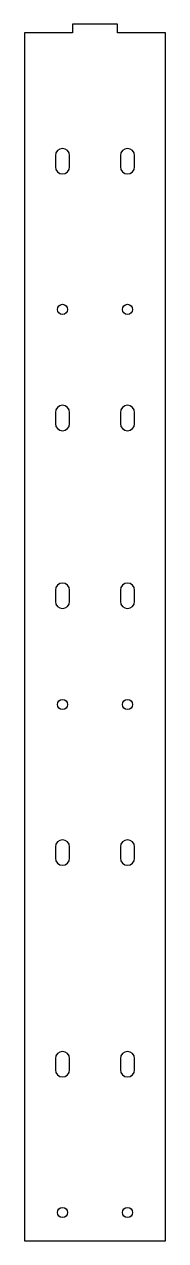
# Model space of a CAD drawing. Header units: millimetres. Extents: x 0 to 50, y 0 to 431.
import ezdxf

# ---------------------------------------------------------------- set-up
doc = ezdxf.new("R2010")
doc.units = ezdxf.units.MM
doc.layers.add('CUT', color=1, linetype='Continuous')

msp = doc.modelspace()

# ---------------------------------------------------------------- linework, layer by layer
at = {"layer": 'CUT'}
for points in [[(0, 0), (50, 0), (50, 428), (33, 428), (33, 431), (17, 431), (17, 428), (0, 428)], [(16, 384.5), (15.81, 385.457), (15.268, 386.268), (14.457, 386.81), (13.5, 387), (12.543, 386.81), (11.732, 386.268), (11.19, 385.457), (11, 384.5), (11, 380.5), (11.19, 379.543), (11.732, 378.732), (12.543, 378.19), (13.5, 378), (14.457, 378.19), (15.268, 378.732), (15.81, 379.543), (16, 380.5)], [(39, 384.5), (38.81, 385.457), (38.268, 386.268), (37.457, 386.81), (36.5, 387), (35.543, 386.81), (34.732, 386.268), (34.19, 385.457), (34, 384.5), (34, 380.5), (34.19, 379.543), (34.732, 378.732), (35.543, 378.19), (36.5, 378), (37.457, 378.19), (38.268, 378.732), (38.81, 379.543), (39, 380.5)], [(16, 293.5), (15.81, 294.457), (15.268, 295.268), (14.457, 295.81), (13.5, 296), (12.543, 295.81), (11.732, 295.268), (11.19, 294.457), (11, 293.5), (11, 289.5), (11.19, 288.543), (11.732, 287.732), (12.543, 287.19), (13.5, 287), (14.457, 287.19), (15.268, 287.732), (15.81, 288.543), (16, 289.5)], [(39, 293.5), (38.81, 294.457), (38.268, 295.268), (37.457, 295.81), (36.5, 296), (35.543, 295.81), (34.732, 295.268), (34.19, 294.457), (34, 293.5), (34, 289.5), (34.19, 288.543), (34.732, 287.732), (35.543, 287.19), (36.5, 287), (37.457, 287.19), (38.268, 287.732), (38.81, 288.543), (39, 289.5)], [(16, 230.5), (15.81, 231.457), (15.268, 232.268), (14.457, 232.81), (13.5, 233), (12.543, 232.81), (11.732, 232.268), (11.19, 231.457), (11, 230.5), (11, 226.5), (11.19, 225.543), (11.732, 224.732), (12.543, 224.19), (13.5, 224), (14.457, 224.19), (15.268, 224.732), (15.81, 225.543), (16, 226.5)], [(39, 230.5), (38.81, 231.457), (38.268, 232.268), (37.457, 232.81), (36.5, 233), (35.543, 232.81), (34.732, 232.268), (34.19, 231.457), (34, 230.5), (34, 226.5), (34.19, 225.543), (34.732, 224.732), (35.543, 224.19), (36.5, 224), (37.457, 224.19), (38.268, 224.732), (38.81, 225.543), (39, 226.5)], [(16, 139.5), (15.81, 140.457), (15.268, 141.268), (14.457, 141.81), (13.5, 142), (12.543, 141.81), (11.732, 141.268), (11.19, 140.457), (11, 139.5), (11, 135.5), (11.19, 134.543), (11.732, 133.732), (12.543, 133.19), (13.5, 133), (14.457, 133.19), (15.268, 133.732), (15.81, 134.543), (16, 135.5)], [(39, 139.5), (38.81, 140.457), (38.268, 141.268), (37.457, 141.81), (36.5, 142), (35.543, 141.81), (34.732, 141.268), (34.19, 140.457), (34, 139.5), (34, 135.5), (34.19, 134.543), (34.732, 133.732), (35.543, 133.19), (36.5, 133), (37.457, 133.19), (38.268, 133.732), (38.81, 134.543), (39, 135.5)], [(16, 64.5), (15.81, 65.457), (15.268, 66.268), (14.457, 66.81), (13.5, 67), (12.543, 66.81), (11.732, 66.268), (11.19, 65.457), (11, 64.5), (11, 60.5), (11.19, 59.543), (11.732, 58.732), (12.543, 58.19), (13.5, 58), (14.457, 58.19), (15.268, 58.732), (15.81, 59.543), (16, 60.5)], [(39, 64.5), (38.81, 65.457), (38.268, 66.268), (37.457, 66.81), (36.5, 67), (35.543, 66.81), (34.732, 66.268), (34.19, 65.457), (34, 64.5), (34, 60.5), (34.19, 59.543), (34.732, 58.732), (35.543, 58.19), (36.5, 58), (37.457, 58.19), (38.268, 58.732), (38.81, 59.543), (39, 60.5)]]:
    msp.add_lwpolyline(points, close=True, dxfattribs=at)
for centre in [(13.5, 330), (36.5, 330), (13.5, 190), (36.5, 190), (13.5, 10), (36.5, 10)]:
    msp.add_circle(centre, 1.8, dxfattribs=at)

doc.saveas('drawing.dxf')
